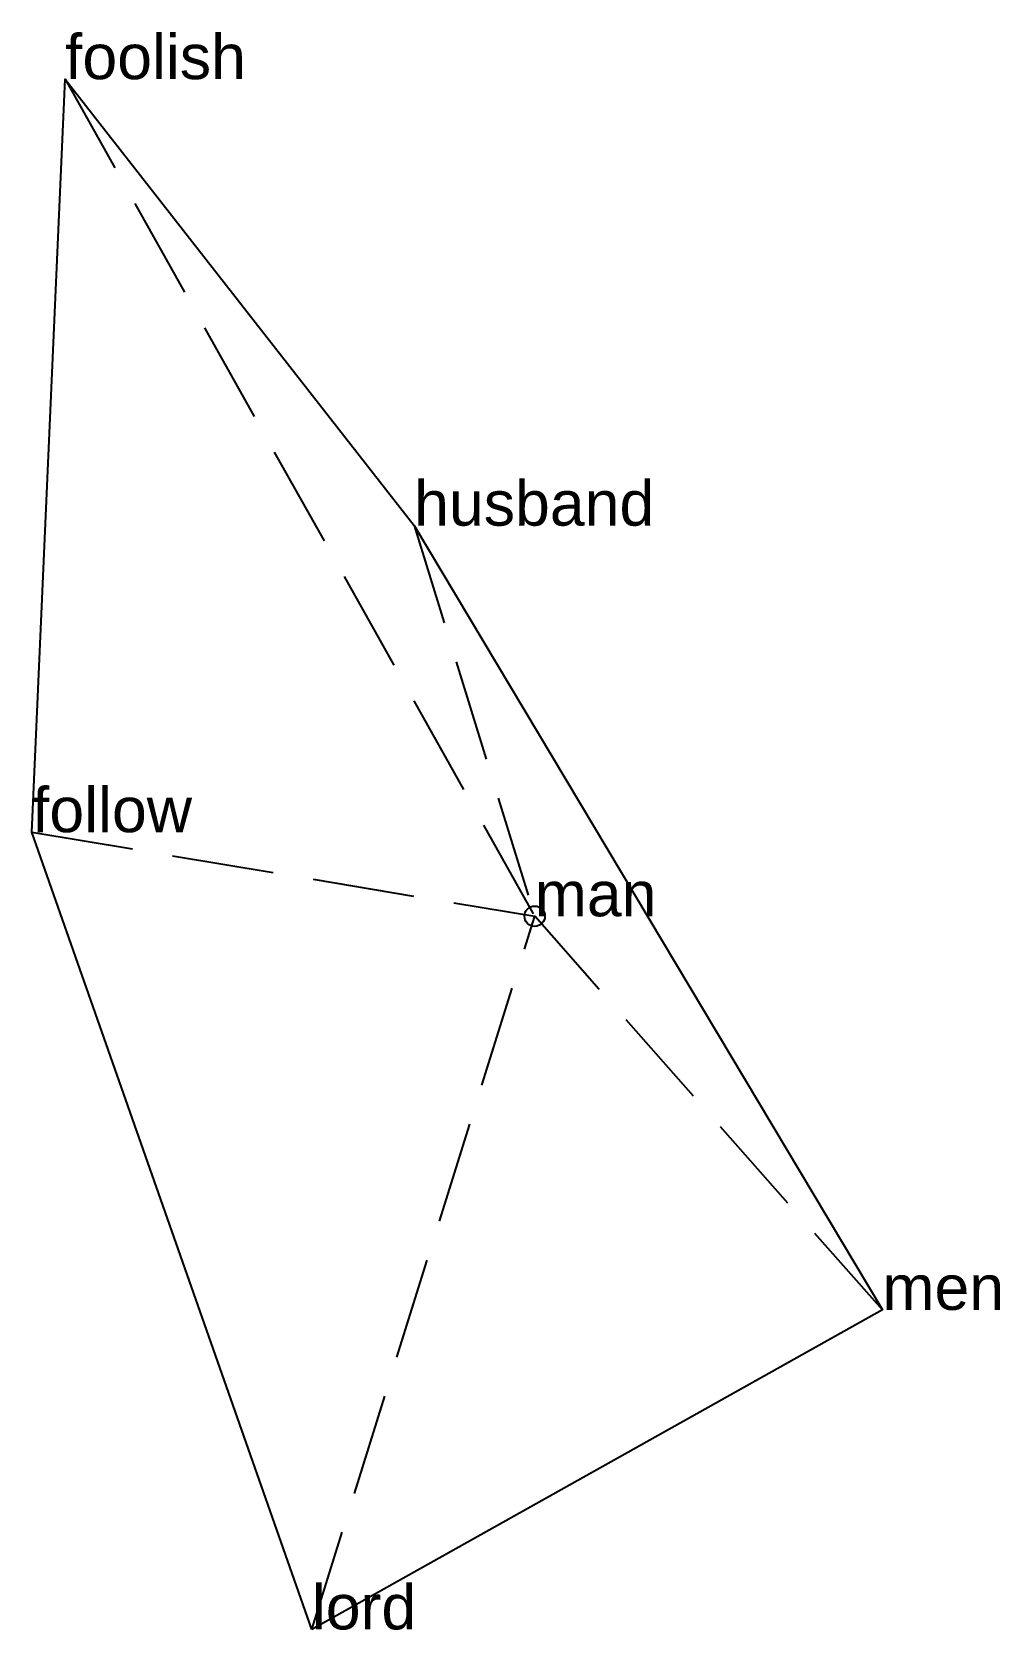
# Model space of a CAD drawing. Extents: x -1.23 to 1.14, y -1.75 to 2.17.
import ezdxf

# ---------------------------------------------------------------- set-up
doc = ezdxf.new("R2010")
doc.units = 0
doc.linetypes.add('DASHED2', pattern=[0.3, 0.25, -0.05])
doc.layers.add('TEXT', color=1, linetype='CONTINUOUS')
doc.styles.get("Standard").update_dxf_attribs({"font": 'arial.ttf'})

msp = doc.modelspace()

# ---------------------------------------------------------------- linework, layer by layer
at = {"linetype": 'DASHED2'}
for p in [(-1.1531, 2.0556), (-0.296, 0.9592), (-1.2342, 0.2065), (-0.5471, -1.7511), (0, 0), (0.8535, -0.9665)]:
    msp.add_line(p, (0, 0), dxfattribs=at)
msp.add_circle((0, 0), 0.025)
at = {"layer": 'OUTLINE', "linetype": 'CONTINUOUS'}
msp.add_polyline3d([(-0.5471, -1.7511, 0), (-1.2342, 0.2065, 0), (-1.1531, 2.0556, 0), (-0.296, 0.9592, 0), (0.8535, -0.9665, 0), (-0.5471, -1.7511, 0)], close=True, dxfattribs=at)

# ---------------------------------------------------------------- texts
at = {"layer": 'TEXT'}
for s, p in [('foolish', (-1.1531, 2.0556)), ('husband', (-0.296, 0.9592)), ('follow', (-1.2342, 0.2065)), ('man', (0, 0)), ('men', (0.8535, -0.9665)), ('lord', (-0.5471, -1.7511))]:
    msp.add_text(s, height=0.11, dxfattribs=at).set_placement(p)

doc.saveas('drawing.dxf')
